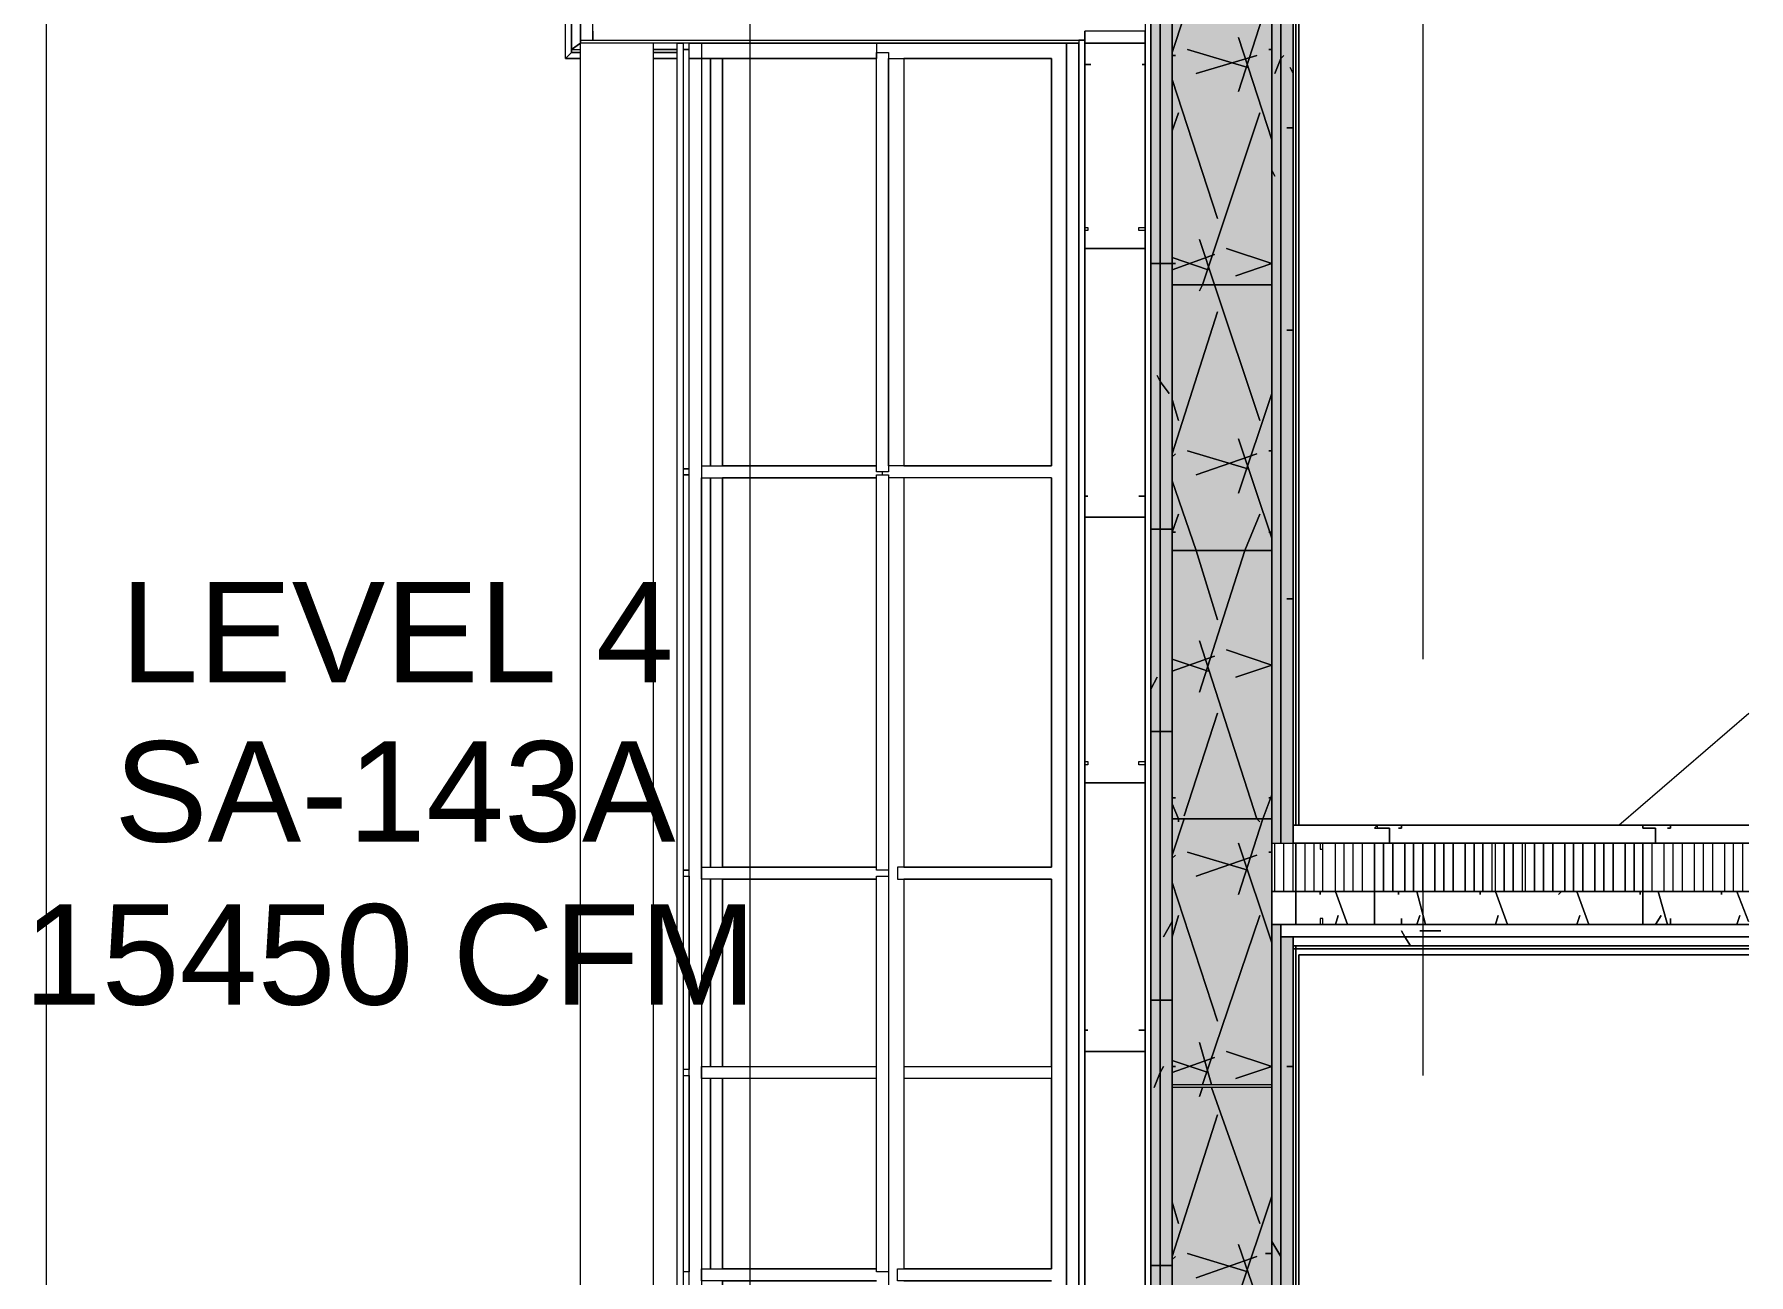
# Model space of a CAD drawing. Header units: metres. Extents: x 29 to 268, y -7 to 151.
# Drawn here: x 90.601 to 93.204, y 30.727 to 32.611 of the extents above; entities that cross this region are included whole.
import ezdxf

# ---------------------------------------------------------------- set-up
doc = ezdxf.new("R2010")
doc.units = ezdxf.units.M
doc.layers.add('HVAC - Ductos', color=5, linetype='Continuous', lineweight=50)
doc.layers.add('PDF2_Geometry', color=7, linetype='Continuous', true_color=0xaaaaaa)
doc.layers.add('PDF2_Solid Fills', color=7, linetype='Continuous', true_color=0xffffff)
doc.layers.add('PDF2_Text', color=7, linetype='Continuous')
doc.styles.add('PDF Helvetica', font='')
doc.styles.get('PDF Helvetica').set_extended_font_data('Helvetica')

msp = doc.modelspace()

# ---------------------------------------------------------------- hatches: boundary and pattern name
at = {"layer": 'PDF2_Solid Fills', "lineweight": 0, "transparency": 33554559}
h = msp.add_hatch(color=256, dxfattribs=at)
h.paths.add_polyline_path([(92.2963, 28.3345), (92.3101, 28.3345), (92.3101, 34.4533), (92.2963, 34.4533)])
h.paths.add_polyline_path([(92.3101, 26.0154), (92.2963, 26.0154), (92.2963, 24.5762), (92.3101, 24.5762)])
h = msp.add_hatch(color=256, dxfattribs=at)
h.paths.add_polyline_path([(92.2963, 28.3345), (92.3101, 28.3345), (92.3101, 34.4533), (92.2963, 34.4533)])
h.paths.add_polyline_path([(92.3101, 26.0154), (92.2963, 26.0154), (92.2963, 24.5762), (92.3101, 24.5762)])
h = msp.add_hatch(color=256, dxfattribs=at)
h.paths.add_polyline_path([(92.3287, 28.3345), (92.3287, 34.4533), (92.3105, 34.4533), (92.3105, 28.3345)])
h.paths.add_polyline_path([(92.3287, 24.5578), (92.3287, 26.0154), (92.3105, 26.0154), (92.3105, 24.5578)])
h = msp.add_hatch(color=256, dxfattribs=at)
h.paths.add_polyline_path([(92.3287, 28.3345), (92.3287, 34.4533), (92.3105, 34.4533), (92.3105, 28.3345)])
h.paths.add_polyline_path([(92.3287, 24.5578), (92.3287, 26.0154), (92.3105, 26.0154), (92.3105, 24.5578)])
h = msp.add_hatch(color=256, dxfattribs=at)
h.paths.add_polyline_path([(92.4799, 34.3845), (92.4799, 34.4533), (92.3334, 34.4533), (92.3287, 34.4213), (92.3287, 34.3845)])
h.paths.add_polyline_path([(92.4799, 26.0154), (92.3287, 26.0154), (92.3287, 24.5441), (92.4799, 24.5441)])
h.paths.add_polyline_path([(92.4799, 34.38), (92.3287, 34.38), (92.3287, 28.3345), (92.4799, 28.3345)])
h = msp.add_hatch(color=256, dxfattribs=at)
h.paths.add_polyline_path([(92.4799, 34.3845), (92.4799, 34.4533), (92.3334, 34.4533), (92.3287, 34.4213), (92.3287, 34.3845)])
h.paths.add_polyline_path([(92.4799, 26.0154), (92.3287, 26.0154), (92.3287, 24.5441), (92.4799, 24.5441)])
h.paths.add_polyline_path([(92.3287, 28.3345), (92.4799, 28.3345), (92.4799, 34.38), (92.3287, 34.38), (92.3287, 33.8575), (92.3422, 33.8575), (92.3287, 33.8529)])
h = msp.add_hatch(color=256, dxfattribs=at)
h.paths.add_polyline_path([(92.4934, 24.5578), (92.4934, 26.0154), (92.4799, 26.0154), (92.4799, 24.5578)])
h.paths.add_polyline_path([(92.4934, 31.3825), (92.4934, 34.4533), (92.4799, 34.4533), (92.4799, 31.3825)])
h.paths.add_polyline_path([(92.4934, 31.2587), (92.4799, 31.2587), (92.4799, 28.3345), (92.4934, 28.3345)])
h = msp.add_hatch(color=256, dxfattribs=at)
h.paths.add_polyline_path([(92.5117, 26.0154), (92.4934, 26.0154), (92.4934, 24.5762), (92.5117, 24.5762)])
h.paths.add_polyline_path([(92.4934, 31.3825), (92.5117, 31.3825), (92.5117, 34.4533), (92.4934, 34.4533)])
h.paths.add_polyline_path([(92.4934, 28.3345), (92.5117, 28.3345), (92.5117, 31.2404), (92.4934, 31.2404)])
h = msp.add_hatch(color=256, dxfattribs=at)
h.paths.add_polyline_path([(92.4799, 28.3345), (92.4934, 28.3345), (92.4936, 31.2587), (92.4799, 31.2587)])
h.paths.add_polyline_path([(92.4934, 26.0154), (92.4799, 26.0154), (92.4799, 24.5578), (92.4936, 24.5578)])
h = msp.add_hatch(color=256, dxfattribs=at)
h.paths.add_polyline_path([(92.4934, 28.3345), (92.5117, 28.3345), (92.5117, 31.2404), (92.4934, 31.2404)])
h.paths.add_polyline_path([(92.5117, 26.0154), (92.4934, 26.0154), (92.4934, 24.5762), (92.5117, 24.5762)])

# ---------------------------------------------------------------- linework, layer by layer
at = {"layer": 'HVAC - Ductos', "lineweight": 0}
msp.add_lwpolyline([(91.687, 34.5725), (91.687, 34.71), (90.619, 34.71), (90.619, 34.5725), (91.687, 34.5725), (91.687, 30.2092), (90.619, 30.2092), (90.619, 34.5725)], dxfattribs=at)
msp.add_lwpolyline([(91.687, 30.2229), (90.619, 30.2229), (90.619, 32.6612), (91.687, 32.6612)], close=True, dxfattribs=at)
at = {"layer": 'PDF2_Geometry', "lineweight": 0}
for points in [[(92.3105, 28.3345), (92.3105, 34.4533), (92.3287, 34.4533), (92.3287, 34.3845), (92.3287, 34.4533), (92.3287, 34.3845), (92.3287, 34.5267), (93.2039, 34.5267), (92.3287, 34.5267), (93.2039, 34.5267)], [(92.3287, 34.4533), (92.2963, 34.4533), (92.2963, 28.3345), (92.5123, 28.3345), (92.5123, 31.2266), (93.204, 31.2266)], [(92.2963, 34.4533), (92.2963, 28.3345), (92.5123, 28.3345), (92.5123, 28.3024), (92.5123, 26.0154), (92.4934, 26.0154), (92.4799, 26.0154), (92.4799, 28.3024), (92.4799, 26.0154), (92.4799, 25.7678), (92.4799, 26.0154), (92.3287, 26.0154), (92.3287, 24.5441), (92.4752, 24.5441)], [(92.2963, 34.4533), (92.2963, 28.3345), (92.2963, 34.4533)], [(92.3105, 34.4533), (92.3105, 28.3345), (92.3105, 28.3024), (92.3105, 26.0154)], [(93.204, 31.41), (92.5123, 31.41), (92.5123, 34.4533), (92.3334, 34.4533)], [(92.4799, 31.4192), (92.4799, 31.3825), (92.4934, 31.3825), (92.4934, 34.4533), (92.4799, 34.4533), (92.4799, 34.2929)], [(92.4934, 34.4533), (92.4934, 31.3825), (92.5123, 31.3825), (93.204, 31.3825), (92.5123, 31.3825), (92.5123, 31.41), (92.5123, 31.3825), (92.5123, 31.41)], [(92.5123, 34.4533), (92.5123, 31.41), (92.5123, 34.3433), (92.5123, 31.41), (92.5123, 34.3388), (93.204, 34.3388), (92.5123, 34.3388), (92.5123, 31.41), (92.5123, 34.3433), (92.5123, 31.41), (93.204, 31.41)], [(92.5123, 31.41), (92.5123, 34.4533), (92.5123, 31.41)], [(91.4166, 32.5879), (91.4303, 32.5971), (91.4303, 32.8858), (91.4166, 32.8858), (91.4166, 32.5879), (91.4303, 32.5971), (91.4303, 34.4167), (91.4303, 34.2241), (91.4303, 34.4167), (91.4303, 32.6017), (92.1866, 32.6017), (92.1866, 32.5971)], [(91.4303, 34.4167), (91.4303, 32.6017), (91.4303, 34.4167)], [(91.4486, 32.6154), (91.4486, 32.6017), (91.4486, 34.4167)], [(92.2963, 26.0154), (92.2963, 28.3024), (92.2963, 28.3345), (92.3105, 28.3345), (92.3287, 28.3345), (92.3287, 34.38), (92.3287, 28.3345), (92.3287, 34.38)], [(92.521, 31.41), (92.521, 34.3342)], [(92.521, 34.3342), (92.521, 31.41)], [(92.2963, 27.67), (92.2963, 34.2654), (92.2963, 27.67)], [(92.7093, 32.9317), (92.7093, 31.6621)], [(91.4166, 32.8858), (91.4166, 32.5833), (91.4166, 32.8858), (91.4166, 32.5833), (91.412, 32.5787), (91.4074, 32.5741), (91.4074, 32.8858)], [(91.4166, 32.8858), (91.4166, 32.5833), (91.4166, 32.8858), (91.4166, 32.5833), (91.4166, 32.5879), (91.4166, 32.5833), (91.4303, 32.5833), (91.4166, 32.5833), (91.4303, 32.5833), (91.4166, 32.5833), (91.412, 32.5787), (91.4074, 32.5741), (91.4303, 32.5741), (91.4074, 32.5741), (91.412, 32.5787), (91.4166, 32.5833), (91.412, 32.5787), (91.4074, 32.5741), (91.4074, 32.8858)], [(92.2875, 32.7254), (92.2875, 32.5971), (92.2875, 29.4712), (92.2875, 29.3474), (91.5586, 29.3474), (91.5678, 29.3337), (92.2828, 29.3337), (91.5724, 29.3337), (92.2781, 29.3337), (92.2781, 27.6837), (92.2781, 29.3337), (92.2781, 27.6837), (92.2781, 29.3337), (92.2781, 27.6791), (92.2781, 29.3337), (91.5724, 29.3337), (91.5724, 29.3291), (91.577, 29.3291), (91.577, 29.3245), (91.5816, 29.3245), (91.5816, 29.32), (92.2693, 29.32), (92.2693, 27.6928)], [(92.4799, 32.6383), (92.4799, 32.2625)], [(91.4166, 32.5879), (91.4303, 32.5971)], [(92.1728, 32.5971), (92.1866, 32.5971), (92.1774, 32.5971), (92.1682, 32.5971), (92.1866, 32.5971), (92.1682, 32.5971), (92.1682, 29.4712), (92.1682, 32.5971), (92.1866, 32.5971), (91.4303, 32.5971), (91.4303, 32.6017), (91.4486, 32.6017), (92.1958, 32.6017), (92.1958, 32.6154)], [(91.4303, 32.6017), (91.4303, 32.6017)], [(91.4303, 29.4712), (91.4303, 32.5971)], [(91.577, 29.4712), (91.577, 32.5971), (91.5862, 32.5971), (91.5862, 29.4712)], [(91.5953, 31.3321), (91.5953, 31.3412), (91.5862, 31.3412), (91.5953, 31.3412), (91.5953, 31.9416), (91.5953, 31.9508), (91.5862, 31.9508), (91.5953, 31.9508), (91.5953, 32.5879), (91.5953, 32.5971), (91.6136, 32.5971), (92.1453, 32.5971), (92.1682, 32.5971), (92.1866, 32.5971), (92.1682, 32.5971), (92.1453, 32.5971), (91.8795, 32.5971), (91.8795, 32.5741), (91.6136, 32.5741), (91.5953, 32.5741)], [(91.5953, 32.5971), (91.6136, 32.5971), (91.6136, 32.5741), (91.6136, 31.9554), (91.8795, 31.9554), (91.6458, 31.9554), (91.6458, 32.5741), (91.6458, 31.9554)], [(91.9208, 32.5971), (91.8978, 32.5971)], [(92.1866, 32.5971), (92.1866, 32.5971)], [(92.1866, 32.5971), (92.1866, 32.5971)], [(92.1866, 29.4712), (92.1866, 32.5971), (92.1866, 29.4712)], [(92.1866, 32.5971), (92.1866, 32.5971)], [(92.1958, 29.4574), (92.1958, 32.6154), (92.1958, 29.4574)], [(91.4166, 32.5879), (91.4303, 32.5879)], [(91.4166, 32.5879), (91.4303, 32.5879)], [(91.577, 32.5833), (91.5403, 32.5833)], [(91.577, 32.5833), (91.5403, 32.5833)], [(91.8795, 32.5741), (91.6458, 32.5741), (91.6274, 32.5741), (91.6274, 31.9554), (91.6274, 32.5741), (91.6136, 32.5741), (91.6274, 32.5741), (91.6458, 32.5741), (91.8795, 32.5741), (91.7053, 32.5741)], [(92.1453, 31.9554), (91.8978, 31.9554), (91.8978, 32.5741), (92.1453, 32.5741), (91.9208, 32.5741), (91.9208, 31.9554), (92.1453, 31.9554), (91.9208, 31.9554)], [(92.1453, 32.5741), (91.9208, 32.5741)], [(92.2049, 32.565), (92.2049, 32.565)], [(92.2828, 32.565), (92.2828, 32.565)], [(92.1958, 32.2854), (92.1958, 32.2854)], [(92.1958, 32.2854), (92.1958, 32.2854)], [(92.2875, 32.2854), (92.2875, 32.2854)], [(92.2875, 32.2854), (92.2875, 32.2854)], [(92.3334, 32.2625), (92.3334, 32.2625)], [(92.4752, 32.2625), (92.4752, 32.2625)], [(91.5403, 32.2396), (91.5403, 32.2075)], [(92.4799, 32.235), (92.4799, 31.8546)], [(91.5403, 32.2075), (91.5403, 32.2075)], [(91.6136, 31.9554), (91.6136, 31.9371)], [(91.8886, 31.9416), (91.8886, 31.9462)], [(91.6458, 31.3275), (91.6458, 31.0433), (91.6458, 31.3275), (91.8795, 31.3275), (91.6136, 31.3275), (91.6136, 31.3458), (91.8795, 31.3458), (91.6458, 31.3458), (91.6458, 31.9371), (91.6458, 31.3458)], [(91.6136, 31.3458), (91.6136, 31.9371), (91.8795, 31.9371), (91.6458, 31.9371)], [(92.1453, 31.9371), (91.8978, 31.9371), (91.8978, 29.4712)], [(91.9208, 31.9371), (91.9208, 31.3458), (92.1453, 31.3458), (91.9116, 31.3458), (91.9116, 31.3275), (92.1453, 31.3275), (91.9208, 31.3275), (91.9208, 30.7362), (92.1453, 30.7362)], [(92.2004, 31.9095), (92.2004, 31.9095)], [(92.2781, 31.9095), (92.2781, 31.9095)], [(92.3334, 31.8546), (92.3334, 31.8546)], [(92.4752, 31.8546), (92.4752, 31.8546)], [(91.5403, 31.8316), (91.5403, 31.8041), (91.5403, 31.7995)], [(92.3287, 31.8271), (92.3287, 31.8271)], [(92.3287, 31.8271), (92.3287, 31.8271)], [(92.4799, 31.8271), (92.4799, 31.8271)], [(92.4799, 31.8271), (92.4799, 31.8271)], [(92.4799, 31.8271), (92.4799, 31.4512)], [(93.0069, 31.41), (93.204, 31.5796)], [(92.1958, 31.4741), (92.1958, 31.4741)], [(92.1958, 31.4741), (92.1958, 31.4741)], [(92.2875, 31.4741), (92.2875, 31.4741)], [(92.2875, 31.4741), (92.2875, 31.4741)], [(92.3334, 31.4512), (92.3334, 31.4512)], [(92.4752, 31.4512), (92.4752, 31.4512)], [(91.5403, 31.4237), (91.5403, 31.3962)], [(92.3287, 31.4192), (92.3287, 31.4192)], [(92.3287, 31.4192), (92.3287, 31.4192)], [(92.4799, 31.4192), (92.4799, 31.4192)], [(92.4799, 31.4192), (92.4799, 31.4192)], [(92.5123, 31.41), (92.5123, 31.41)], [(91.5403, 31.3962), (91.5403, 31.3962)], [(93.204, 31.3092), (93.0434, 31.3092), (93.204, 31.3092), (93.0434, 31.3092), (92.6358, 31.3092), (92.5163, 31.3092), (92.5123, 31.3092), (92.4799, 31.3092), (92.4799, 31.3825), (92.4934, 31.3825)], [(92.4799, 31.3092), (92.4799, 31.3825), (93.2038, 31.3825)], [(92.5123, 31.3825), (92.5123, 31.3825)], [(93.071, 31.3825), (93.071, 31.3825)], [(91.9208, 31.3458), (92.1453, 31.3458)], [(92.7093, 31.3458), (92.7093, 31.0296)], [(93.0434, 31.3549), (93.0434, 31.3549)], [(91.5862, 31.3321), (91.5953, 31.3321), (91.5953, 31.0388), (91.5862, 31.0388)], [(91.9208, 31.0433), (92.1453, 31.0433), (92.1453, 31.3275), (92.1453, 30.7362), (92.1453, 31.025), (91.9208, 31.025)], [(92.1453, 31.3275), (91.9208, 31.3275)], [(92.6358, 31.3321), (92.6358, 31.3321)], [(92.6405, 31.2587), (92.5123, 31.2587), (92.4934, 31.2587), (92.4799, 31.2587), (92.4799, 31.3092), (92.5163, 31.3092), (92.6358, 31.3092), (93.0434, 31.3092), (92.6358, 31.3092), (92.5163, 31.3092), (92.4799, 31.3092), (92.4799, 31.2587), (92.6405, 31.2587), (92.4934, 31.2587), (92.4934, 31.2404), (93.204, 31.2404), (92.5123, 31.2404), (92.4934, 31.2404), (92.4934, 28.3345)], [(92.4799, 28.3345), (92.4934, 28.3345), (92.4934, 31.2587), (92.4799, 31.2587), (92.4799, 31.0433)], [(93.204, 31.2404), (92.5123, 31.2404), (92.5123, 31.2266), (93.204, 31.2266), (92.5123, 31.2266), (92.5123, 28.3345), (92.5123, 28.3024), (92.5123, 26.0154), (92.5123, 24.5762), (93.204, 24.5762)], [(92.6769, 31.2587), (93.0434, 31.2587)], [(93.0663, 31.2587), (93.0663, 31.2587)], [(93.0852, 31.2587), (93.204, 31.2587)], [(92.4934, 26.0154), (92.4934, 28.3024), (92.4934, 28.3345), (92.5123, 28.3345), (92.5123, 31.2266), (92.5123, 28.3345), (92.5123, 28.3024), (92.5123, 26.0154)], [(93.204, 31.2266), (92.5123, 31.2266), (93.204, 31.2266)], [(92.5123, 31.2266), (92.5123, 31.2266)], [(93.204, 31.2266), (92.5123, 31.2266), (93.204, 31.2266)], [(92.5123, 31.2266), (93.204, 31.2266), (92.5123, 31.2266)], [(92.5123, 31.2266), (92.5123, 31.2266)], [(92.2004, 31.0983), (92.2004, 31.0983)], [(92.2781, 31.0983), (92.2781, 31.0983)], [(92.1958, 31.0662), (92.1958, 31.0662)], [(92.1958, 31.0662), (92.1958, 31.0662)], [(92.2875, 31.0662), (92.2875, 31.0662)], [(92.2875, 31.0662), (92.2875, 31.0662)], [(91.8795, 31.025), (91.6136, 31.025), (91.6136, 31.0433), (91.8795, 31.0433)], [(92.3334, 31.0433), (92.3334, 31.0433)], [(92.4752, 31.0433), (92.4752, 31.0433)], [(91.5403, 31.0204), (91.5403, 30.9883)], [(91.5862, 31.0296), (91.5953, 31.0296), (91.5953, 30.7316), (91.5862, 30.7316)], [(91.6458, 30.7179), (91.6458, 30.4337), (91.6458, 30.7179), (91.8795, 30.7179), (91.6136, 30.7179), (91.6136, 30.7362), (91.8795, 30.7362), (91.6458, 30.7362), (91.6458, 31.025), (91.6458, 30.7362)], [(92.3287, 31.0158), (92.3287, 31.0158)], [(92.4799, 31.0158), (92.4799, 31.0158)], [(92.4799, 31.0158), (92.4799, 30.64)], [(91.5403, 30.9883), (91.5403, 30.9883)], [(92.1453, 30.7179), (91.9208, 30.7179), (92.1453, 30.7179), (91.9116, 30.7179), (91.9116, 30.7362), (92.1453, 30.7362), (91.9208, 30.7362)]]:
    msp.add_lwpolyline(points, dxfattribs=at)
for points in [[(92.2963, 28.3345), (92.3105, 28.3345), (92.3105, 34.4533), (92.2963, 34.4533)], [(92.4934, 31.3825), (92.5123, 31.3825), (92.5123, 34.4533), (92.4934, 34.4533)], [(92.5163, 34.3433), (92.5163, 31.41)], [(92.521, 31.41), (92.521, 34.3342)], [(91.4303, 32.8858), (91.4303, 32.5971), (91.4166, 32.5879), (91.4166, 32.8858)], [(92.4799, 32.6383), (92.4799, 32.2625)], [(91.5586, 32.5971), (91.5403, 32.5971), (91.5403, 29.4712), (92.1866, 29.4712), (92.1866, 32.5971)], [(91.7053, 32.5971), (92.1316, 32.5971)], [(92.1958, 32.6017), (92.1866, 32.6017), (92.1866, 29.4712), (92.1958, 29.4712)], [(92.1958, 29.4574), (92.2875, 29.4574), (92.2875, 32.6154), (92.1958, 32.6154)], [(92.2875, 32.5925), (92.2875, 32.5971), (92.1958, 32.5971), (92.1958, 32.5925), (92.1958, 32.565), (92.2049, 32.565), (92.1958, 32.565), (92.1958, 32.5925), (92.1958, 32.5971), (92.2875, 32.5971), (92.2875, 32.5925), (92.2875, 32.565)], [(91.4303, 32.5833), (91.4166, 32.5833)], [(91.577, 32.5879), (91.5403, 32.5879)], [(91.5403, 32.5833), (91.577, 32.5833)], [(91.577, 32.5833), (91.5403, 32.5833)], [(91.5403, 32.5741), (91.577, 32.5741)], [(91.5862, 32.5879), (91.5953, 32.5879)], [(91.5953, 32.5741), (91.6136, 32.5741), (91.6136, 29.4896), (91.5953, 29.4896)], [(91.8795, 31.9462), (91.8795, 32.5833), (91.8978, 32.5833), (91.8978, 31.9462)], [(91.9208, 32.5741), (92.1453, 32.5741)], [(92.1453, 32.5741), (92.1453, 31.9554)], [(92.2828, 32.565), (92.2875, 32.565)], [(92.2004, 32.3175), (92.2004, 32.3129), (92.1958, 32.3129), (92.1958, 32.2854), (92.2875, 32.2854), (92.2875, 32.3129), (92.2781, 32.3129), (92.2781, 32.3175), (92.2875, 32.3175), (92.2875, 32.2854), (92.1958, 32.2854), (92.1958, 32.3175)], [(92.4799, 32.235), (92.4799, 32.2304), (92.3287, 32.2304), (92.3287, 32.235), (92.3287, 32.2625), (92.3334, 32.2625), (92.3287, 32.2625), (92.3287, 32.235), (92.3287, 32.2304), (92.4799, 32.2304), (92.4799, 32.235), (92.4799, 32.2625)], [(92.4752, 32.2625), (92.4799, 32.2625)], [(92.4799, 32.235), (92.4799, 31.8546)], [(91.5862, 31.9416), (91.5953, 31.9416)], [(91.6274, 31.9371), (91.6274, 31.3458)], [(91.8795, 31.9416), (91.8978, 31.9416), (91.8978, 31.3412), (91.8795, 31.3412)], [(92.1453, 31.9371), (92.1453, 31.3458)], [(92.1958, 31.8821), (92.1958, 31.8775), (92.2875, 31.8775), (92.2875, 31.8821), (92.2875, 31.9095), (92.2781, 31.9095), (92.2875, 31.9095), (92.2875, 31.8821), (92.2875, 31.8775), (92.1958, 31.8775), (92.1958, 31.8821), (92.1958, 31.9095)], [(92.2004, 31.9095), (92.1958, 31.9095)], [(92.4799, 31.8271), (92.3287, 31.8271), (92.3287, 31.8546), (92.3334, 31.8546), (92.3287, 31.8546), (92.3287, 31.8271), (92.4799, 31.8271), (92.4799, 31.8546)], [(92.4752, 31.8546), (92.4799, 31.8546)], [(92.4799, 31.8271), (92.4799, 31.4512)], [(92.2004, 31.5062), (92.2004, 31.5016), (92.1958, 31.5016), (92.1958, 31.4741), (92.2875, 31.4741), (92.2875, 31.5016), (92.2781, 31.5016), (92.2781, 31.5062), (92.2875, 31.5062), (92.2875, 31.4741), (92.1958, 31.4741), (92.1958, 31.5062)], [(92.4799, 31.4192), (92.3287, 31.4192), (92.3287, 31.4512), (92.3334, 31.4512), (92.3287, 31.4512), (92.3287, 31.4192), (92.4799, 31.4192), (92.4799, 31.4512)], [(92.4752, 31.4512), (92.4799, 31.4512)], [(92.4799, 31.4192), (92.4799, 31.3825), (92.4799, 31.3092), (92.4799, 31.2587), (92.4799, 31.0433)], [(92.6769, 31.3825), (92.6587, 31.3825), (92.6587, 31.4054), (92.6405, 31.4054), (92.6405, 31.41), (92.6769, 31.41), (92.6769, 31.4054), (92.6722, 31.4054), (92.6769, 31.4054), (92.6769, 31.41), (92.6405, 31.41), (92.6358, 31.4054), (92.6405, 31.4054), (92.6587, 31.4054), (92.6587, 31.3825), (92.6405, 31.3825), (92.6358, 31.3825), (92.6358, 31.2587), (92.6405, 31.2587), (92.6769, 31.2587), (92.6769, 31.2679), (92.6769, 31.2587), (92.6405, 31.2587), (92.6358, 31.2587), (92.6358, 31.3825), (92.6405, 31.3825)], [(93.0852, 31.3825), (93.0623, 31.3825), (93.0623, 31.4054), (93.0434, 31.4054), (93.0434, 31.41), (93.0852, 31.41), (93.0852, 31.4054), (93.0805, 31.4054), (93.0852, 31.4054), (93.0852, 31.41), (93.0434, 31.41), (93.0434, 31.4054), (93.0623, 31.4054), (93.0623, 31.3825), (93.0434, 31.3825), (93.0434, 31.2587), (93.0852, 31.2587), (93.0852, 31.2679), (93.0852, 31.2587), (93.0434, 31.2587), (93.0434, 31.3825)], [(92.5534, 31.3825), (92.5534, 31.3733), (92.5575, 31.3733), (92.5575, 31.3825), (92.5534, 31.3825), (92.5163, 31.3825), (92.5163, 31.2587), (92.5534, 31.2587), (92.5575, 31.2587), (92.5575, 31.2679), (92.5534, 31.2679), (92.5534, 31.2587), (92.5163, 31.2587), (92.5163, 31.3825)], [(91.6274, 31.3275), (91.6274, 31.0433)], [(91.8795, 30.7316), (91.8795, 31.3321), (91.8978, 31.3321), (91.8978, 30.7316)], [(92.4934, 28.3345), (92.5123, 28.3345), (92.5123, 31.2404), (92.4934, 31.2404)], [(92.6769, 31.2587), (93.0434, 31.2587)], [(93.0852, 31.2587), (93.204, 31.2587)], [(92.5123, 24.5762), (92.5123, 31.2266), (92.5123, 24.5762), (92.5123, 31.2129), (92.5123, 24.5762), (92.5123, 31.2266)], [(92.5123, 31.2221), (93.204, 31.2221)], [(92.5123, 31.2221), (93.204, 31.2221)], [(92.5163, 31.2266), (92.5163, 24.5762)], [(92.521, 24.5853), (92.521, 31.2129)], [(92.521, 31.2129), (93.204, 31.2129)], [(92.521, 24.5853), (92.521, 31.2129)], [(92.521, 31.2129), (93.204, 31.2129)], [(92.1958, 31.0662), (92.2875, 31.0662), (92.2875, 31.0983), (92.2781, 31.0983), (92.2875, 31.0983), (92.2875, 31.0662), (92.1958, 31.0662), (92.1958, 31.0983)], [(92.2004, 31.0983), (92.1958, 31.0983)], [(92.4799, 31.0158), (92.4799, 31.0112), (92.3287, 31.0112), (92.3287, 31.0158), (92.3287, 31.0433), (92.3334, 31.0433), (92.3287, 31.0433), (92.3287, 31.0158), (92.4799, 31.0158), (92.4799, 31.0433)], [(92.4752, 31.0433), (92.4799, 31.0433)], [(91.6274, 31.025), (91.6274, 30.7362)], [(92.4799, 31.0158), (92.4799, 30.64)]]:
    msp.add_lwpolyline(points, close=True, dxfattribs=at)
at = {"layer": 'PDF2_Geometry', "color": 254, "lineweight": 0, "true_color": 0xd2d2d2}
for points in [[(92.3975, 32.7987), (92.3469, 32.6383), (92.3287, 32.5833), (92.3469, 32.6383)], [(92.4799, 32.675), (92.4664, 32.6383), (92.4293, 32.5237), (92.4664, 32.6383)], [(92.4293, 32.6062), (92.4799, 32.4504)], [(92.3334, 32.5787), (92.3287, 32.5787)], [(92.3517, 32.5879), (92.4434, 32.5604)], [(92.4569, 32.5787), (92.3652, 32.5512)], [(92.4752, 32.5879), (92.4799, 32.5879)], [(92.3287, 32.5421), (92.3975, 32.3312)], [(92.3382, 32.4917), (92.3287, 32.4641)], [(92.4617, 32.4917), (92.3746, 32.2304), (92.3699, 32.2212), (92.3746, 32.2304)], [(92.3699, 32.2991), (92.3928, 32.2304), (92.4617, 32.0241), (92.3928, 32.2304)], [(92.4799, 32.2625), (92.4252, 32.2442), (92.4799, 32.2625), (92.411, 32.2854)], [(92.3928, 32.2762), (92.3287, 32.2533)], [(92.3287, 32.2717), (92.3834, 32.2533)], [(92.3975, 32.1891), (92.3287, 31.9737)], [(92.3287, 32.0562), (92.3382, 32.0241)], [(92.4799, 32.0654), (92.4293, 31.9141)], [(92.4293, 31.9966), (92.4799, 31.8454)], [(92.3334, 31.9737), (92.3287, 31.9692)], [(92.3517, 31.9783), (92.4434, 31.9508)], [(92.4569, 31.9737), (92.3652, 31.9416)], [(92.4752, 31.9783), (92.4799, 31.9783)], [(92.3287, 31.9325), (92.3652, 31.8271), (92.3975, 31.7216), (92.3652, 31.8271)], [(92.3382, 31.8821), (92.3287, 31.8546)], [(92.4617, 31.8821), (92.4387, 31.8271), (92.3699, 31.6116), (92.4387, 31.8271)], [(92.3699, 31.6896), (92.4569, 31.4192), (92.4617, 31.4146), (92.4569, 31.4192)], [(92.3928, 31.6666), (92.3287, 31.6437)], [(92.3287, 31.6621), (92.3834, 31.6437)], [(92.4799, 31.6529), (92.4252, 31.6345), (92.4799, 31.6529), (92.411, 31.6758)], [(92.3975, 31.5796), (92.3469, 31.4237)], [(92.4799, 31.4558), (92.4664, 31.4192), (92.4293, 31.3046), (92.4664, 31.4192)], [(92.3287, 31.4421), (92.3382, 31.4192), (92.3382, 31.4146), (92.3382, 31.4192)], [(92.3469, 31.4192), (92.3287, 31.3641)], [(92.4293, 31.3825), (92.4799, 31.2312)], [(92.3334, 31.3641), (92.3287, 31.3595)], [(92.3517, 31.3687), (92.4434, 31.3412)], [(92.4569, 31.3641), (92.3652, 31.3321)], [(92.4752, 31.3687), (92.4799, 31.3687)], [(92.3287, 31.3229), (92.3975, 31.1121)], [(92.3382, 31.2725), (92.3287, 31.2404)], [(92.4617, 31.2725), (92.3746, 31.0158)], [(92.3699, 31.0799), (92.3881, 31.0158)], [(92.4799, 31.0433), (92.4252, 31.025), (92.4799, 31.0433), (92.411, 31.0662)], [(92.3928, 31.0571), (92.3287, 31.0342)], [(92.3287, 31.0525), (92.3834, 31.0342)], [(92.3746, 31.0112), (92.3699, 30.9975)], [(92.3881, 31.0112), (92.4617, 30.8049)], [(92.3975, 30.97), (92.3287, 30.7546)], [(92.3287, 30.8371), (92.3382, 30.8049)], [(92.4799, 30.8462), (92.4293, 30.695)], [(92.4293, 30.7729), (92.4799, 30.6262)], [(92.3334, 30.7546), (92.3287, 30.75)], [(92.3517, 30.7592), (92.4434, 30.7316)], [(92.4569, 30.7546), (92.3652, 30.7225)], [(92.4704, 30.7592), (92.4799, 30.7592)]]:
    msp.add_lwpolyline(points, close=True, dxfattribs=at)
at = {"layer": 'PDF2_Geometry', "color": 254, "lineweight": 0, "true_color": 0xeaeaea}
for points in [[(92.4846, 32.5512), (92.4934, 32.5741), (92.4981, 32.5787), (92.4934, 32.5741)], [(92.5075, 32.5604), (92.5123, 32.5512)], [(92.5123, 32.4687), (92.5028, 32.4687)], [(92.4799, 32.4046), (92.4846, 32.3954)], [(92.3287, 32.2625), (92.3105, 32.2625), (92.2963, 32.2625), (92.3105, 32.2625)], [(92.5123, 32.1617), (92.5028, 32.1617)], [(92.3105, 32.0837), (92.324, 32.0654), (92.3105, 32.0837), (92.3058, 32.0929)], [(92.3287, 31.8592), (92.3105, 31.8592), (92.2963, 31.8592), (92.3105, 31.8592)], [(92.5123, 31.7537), (92.5028, 31.7537)], [(92.2963, 31.6162), (92.3058, 31.6345)], [(92.3287, 31.5521), (92.3105, 31.5521), (92.2963, 31.5521), (92.3105, 31.5521)], [(92.6358, 31.3825), (92.6358, 31.3092)], [(92.6493, 31.3825), (92.6493, 31.3092)], [(92.6634, 31.3825), (92.6634, 31.3092)], [(92.6817, 31.3825), (92.6817, 31.3092)], [(92.6952, 31.3825), (92.6952, 31.3092)], [(92.7093, 31.3825), (92.7093, 31.3092)], [(92.7275, 31.3825), (92.7275, 31.3092)], [(92.741, 31.3825), (92.741, 31.3092)], [(92.7552, 31.3825), (92.7552, 31.3092)], [(92.7734, 31.3825), (92.7734, 31.3092)], [(92.7869, 31.3825), (92.7869, 31.3092)], [(92.8004, 31.3825), (92.8004, 31.3092)], [(92.8328, 31.3825), (92.8328, 31.3092)], [(92.8463, 31.3825), (92.8463, 31.3092)], [(92.8787, 31.3825), (92.8787, 31.3092)], [(92.8922, 31.3825), (92.8922, 31.3092)], [(92.9064, 31.3825), (92.9064, 31.3092)], [(92.9246, 31.3825), (92.9246, 31.3092)], [(92.9381, 31.3825), (92.9381, 31.3092)], [(92.9523, 31.3825), (92.9523, 31.3092)], [(92.9705, 31.3825), (92.9705, 31.3092)], [(92.984, 31.3825), (92.984, 31.3092)], [(92.9982, 31.3825), (92.9982, 31.3092)], [(93.0164, 31.3825), (93.0164, 31.3092)], [(93.0299, 31.3825), (93.0299, 31.3092)], [(92.3152, 31.2404), (92.3287, 31.2633)], [(92.6817, 31.2404), (92.6904, 31.2266), (92.6817, 31.2404), (92.6769, 31.2495)], [(92.7363, 31.2495), (92.7046, 31.2495)], [(93.0069, 31.2266), (93.0117, 31.2266)], [(93.0393, 31.2266), (93.0434, 31.2266)], [(92.3287, 31.1442), (92.3105, 31.1442), (92.2963, 31.1442), (92.3105, 31.1442)], [(92.3105, 31.0342), (92.3152, 31.0433), (92.3105, 31.0342), (92.301, 31.0112)], [(92.5123, 31.0433), (92.5028, 31.0433)], [(92.4799, 30.7775), (92.4934, 30.7546)], [(92.3287, 30.7408), (92.3105, 30.7408), (92.2963, 30.7408), (92.3105, 30.7408)]]:
    msp.add_lwpolyline(points, close=True, dxfattribs=at)
at = {"layer": 'PDF2_Geometry', "color": 254, "lineweight": 0, "true_color": 0xd2d2d2}
for points in [[(92.411, 32.2304), (92.411, 32.2304)], [(92.5163, 31.3321), (92.5163, 31.3321)], [(92.3287, 31.0204), (92.3287, 31.0204)]]:
    msp.add_lwpolyline(points, dxfattribs=at)
at = {"layer": 'PDF2_Geometry', "color": 254, "lineweight": 0, "true_color": 0xeaeaea}
for points in [[(92.4846, 31.3092), (92.4846, 31.3825)], [(92.4981, 31.3092), (92.4981, 31.3825)], [(92.5123, 31.3092), (92.5123, 31.3825)], [(92.5305, 31.3092), (92.5305, 31.3825)], [(92.544, 31.3092), (92.544, 31.3825)], [(92.5575, 31.3092), (92.5575, 31.3825)], [(92.5764, 31.3092), (92.5764, 31.3825)], [(92.5899, 31.3092), (92.5899, 31.3825)], [(92.6034, 31.3092), (92.6034, 31.3825)], [(92.6175, 31.3092), (92.6175, 31.3825)], [(92.741, 31.3092), (92.741, 31.3825)], [(92.8146, 31.3092), (92.8146, 31.3825)], [(92.8193, 31.3092), (92.8193, 31.3825)], [(92.8605, 31.3092), (92.8605, 31.3825)], [(92.8652, 31.3092), (92.8652, 31.3825)], [(92.9064, 31.3092), (92.9064, 31.3825)], [(93.0576, 31.3092), (93.0576, 31.3825)], [(93.0758, 31.3092), (93.0758, 31.3825)], [(93.0893, 31.3092), (93.0893, 31.3825)], [(93.1034, 31.3092), (93.1034, 31.3825)], [(93.1217, 31.3092), (93.1217, 31.3825)], [(93.1352, 31.3092), (93.1352, 31.3825)], [(93.1493, 31.3092), (93.1493, 31.3825)], [(93.1676, 31.3092), (93.1676, 31.3825)], [(93.181, 31.3092), (93.181, 31.3825)], [(93.1952, 31.3092), (93.1952, 31.3825)]]:
    msp.add_lwpolyline(points, dxfattribs=at)
at = {"layer": 'PDF2_Geometry', "color": 254, "lineweight": 0, "true_color": 0xdddddd}
for points in [[(92.5534, 31.3092), (92.5534, 31.3046)], [(92.5764, 31.3092), (92.5946, 31.2587)], [(92.6722, 31.3092), (92.6722, 31.3046)], [(92.6999, 31.3092), (92.7134, 31.2587)], [(92.7964, 31.3092), (92.7964, 31.3046)], [(92.8193, 31.3092), (92.8376, 31.2587)], [(92.9199, 31.3092), (92.9152, 31.3046)], [(92.9428, 31.3092), (92.961, 31.2587)], [(93.0393, 31.3092), (93.0393, 31.3046)], [(93.0663, 31.3092), (93.0805, 31.2587)], [(93.1628, 31.3092), (93.1628, 31.3046)], [(93.2038, 31.2637), (93.1858, 31.3092)], [(92.5804, 31.2725), (92.5764, 31.2587)], [(92.7046, 31.2725), (92.6999, 31.2587)], [(92.8234, 31.2725), (92.8193, 31.2587)], [(92.9476, 31.2725), (92.9428, 31.2587)], [(93.071, 31.2725), (93.0623, 31.2587)], [(93.1905, 31.2725), (93.1858, 31.2587)]]:
    msp.add_lwpolyline(points, close=True, dxfattribs=at)

# ---------------------------------------------------------------- texts
at = {"layer": 'PDF2_Text', "lineweight": 0, "char_height": 0.15247, "attachment_point": 4, "style": 'PDF Helvetica'}
for s, insert in [('LEVEL 4', (90.7311, 31.7028)), ('SA-143A', (90.7219, 31.4599)), ('15450 CFM', (90.5844, 31.2124))]:
    msp.add_mtext(s, dxfattribs=dict(at, insert=insert))

doc.saveas('drawing.dxf')
